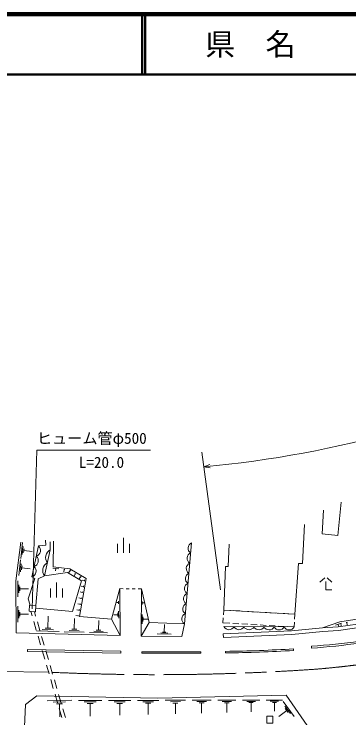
# Model space of a CAD drawing. Units: millimetres, scale not verified. Extents: x 40000 to 680000, y 20000 to 380000.
# Drawn here: x 276574 to 331910, y 263575 to 380000 of the extents above; entities that cross this region are included whole.
import ezdxf
from ezdxf.enums import TextEntityAlignment as Align

# ---------------------------------------------------------------- set-up
doc = ezdxf.new("R2010")
doc.units = ezdxf.units.MM
doc.header["$LTSCALE"] = 1000
doc.linetypes.add('CHAIN', pattern=[18.5, 12, -1.5, 3.5, -1.5])
for name, color, linetype, lineweight in [('M-BGD', 7, 'Continuous', 13), ('M-BMK', 2, 'CHAIN', 13), ('M-STR-HTXT', 7, 'Continuous', 13), ('M-TTL', 2, 'Continuous', 140), ('M-TTL-LINE', 7, 'Continuous', 50)]:
    doc.layers.add(name, color=color, linetype=linetype, lineweight=lineweight)
doc.layers.add('M-TTL-TXT', color=7, linetype='Continuous')
doc.styles.add('ＭＳ ゴシック', font='')
doc.styles.get('ＭＳ ゴシック').set_extended_font_data('MS Gothic')

msp = doc.modelspace()

# ---------------------------------------------------------------- linework, layer by layer
at = {"layer": 'M-BGD'}
for p, q in [((277681, 289972), (277979, 292591)), ((282514, 292683), (282556, 291373)), ((283014, 288565), (283076, 292787)), ((293667, 292358), (293667, 290858)), ((294667, 293358), (294667, 290858)), ((295667, 292358), (295667, 290858)), ((305896, 292530), (304716, 279144)), ((277930, 290607), (278079, 291916)), ((278142, 290914), (278217, 291569)), ((278179, 291242), (279576, 291083)), ((279520, 286901), (280622, 292017)), ((282556, 291373), (281599, 287068)), ((277359, 287129), (277657, 289747)), ((277608, 287763), (277757, 289073)), ((277820, 288071), (277894, 288725)), ((277857, 288398), (279254, 288239)), ((282989, 288369), (283981, 288243)), ((283485, 288306), (283434, 287909)), ((284774, 288142), (284973, 288117)), ((284873, 288130), (284823, 287733)), ((285848, 287952), (285641, 287609)), ((285762, 288004), (285933, 287900)), ((286705, 287437), (286498, 287094)), ((286619, 287488), (286790, 287385)), ((287561, 286921), (287355, 286578)), ((287476, 286973), (287647, 286869)), ((288226, 286408), (288192, 286211)), ((327913, 286756), (327113, 286056)), ((328313, 286756), (329113, 286056)), ((277178, 283623), (277188, 286258)), ((277356, 284281), (277361, 285599)), ((277533, 284610), (277536, 285269)), ((283577, 285988), (283577, 283488)), ((288037, 285325), (287643, 285394)), ((288209, 286310), (287815, 286379)), ((288054, 285423), (288019, 285226)), ((328113, 286156), (328113, 284756)), ((277534, 284939), (278940, 284934)), ((282577, 284988), (282577, 283488)), ((284577, 284988), (284577, 283488)), ((287864, 284340), (287470, 284409)), ((287882, 284438), (287847, 284241)), ((294058, 284957), (292651, 279929)), ((294058, 284957), (294581, 284949)), ((294058, 284957), (294120, 277189)), ((295081, 284942), (295581, 284934)), ((296081, 284927), (296580, 284920)), ((297080, 284912), (297604, 284905)), ((297562, 277085), (297604, 284905)), ((297604, 284905), (298872, 279373)), ((328113, 284756), (329113, 284756)), ((287692, 283355), (287298, 283424)), ((287709, 283453), (287675, 283256)), ((277192, 279421), (277202, 282057)), ((287520, 282370), (287126, 282439)), ((287537, 282468), (287503, 282271)), ((293838, 282682), (293530, 282679)), ((293836, 282912), (293839, 282451)), ((297724, 282344), (297723, 282844)), ((297724, 282594), (298057, 282595)), ((277370, 280080), (277375, 281397)), ((277547, 280408), (277550, 281067)), ((277548, 280738), (278954, 280732)), ((279548, 280464), (279333, 281197)), ((280136, 280428), (279922, 281160)), ((287348, 281385), (286954, 281454)), ((287365, 281483), (287330, 281286)), ((293695, 280647), (293059, 280642)), ((293693, 280945), (293697, 280349)), ((293849, 281244), (293859, 280052)), ((297727, 279156), (297724, 280686)), ((311213, 281418), (311165, 280613)), ((312358, 281350), (311213, 281418)), ((313856, 281263), (312857, 281321)), ((315353, 281175), (314355, 281233)), ((316850, 281087), (315852, 281145)), ((318348, 280999), (317350, 281058)), ((319845, 280911), (318847, 280970)), ((321343, 280823), (320344, 280882)), ((322987, 280727), (321842, 280794)), ((322940, 279922), (322987, 280727)), ((280250, 278065), (279829, 279505)), ((280838, 278029), (280417, 279468)), ((282164, 278409), (282218, 280388)), ((286513, 278243), (286562, 280030)), ((287184, 280448), (286790, 280517)), ((287193, 280498), (287175, 280398)), ((292651, 279929), (287370, 280364)), ((290530, 278090), (290574, 279700)), ((292651, 279929), (294120, 277189)), ((297829, 279539), (297827, 280303)), ((297930, 279730), (297929, 280112)), ((297930, 279921), (298746, 279923)), ((311136, 280114), (311089, 279309)), ((322864, 278618), (322911, 279423)), ((282628, 278397), (281701, 278422)), ((298872, 279373), (297562, 277085)), ((298872, 279373), (304716, 279144)), ((301384, 277771), (301418, 279007)), ((304716, 279144), (304279, 277044)), ((311089, 279309), (312234, 279241)), ((311256, 278674), (322864, 278618)), ((312734, 279212), (313732, 279153)), ((314231, 279124), (315229, 279066)), ((315728, 279036), (316727, 278978)), ((317226, 278948), (318224, 278890)), ((318723, 278860), (319721, 278802)), ((320221, 278773), (321219, 278714)), ((321718, 278685), (322864, 278618)), ((329710, 278940), (330498, 279214)), ((330104, 279077), (330235, 278699)), ((330498, 279214), (330661, 279240)), ((330580, 279227), (330642, 278832)), ((331452, 279364), (331649, 279395)), ((331550, 279379), (331612, 278984)), ((294120, 277189), (276900, 277657)), ((284006, 277864), (280296, 277965)), ((280953, 275666), (280531, 277105)), ((283085, 278137), (281230, 278187)), ((288176, 277751), (284826, 277842)), ((287345, 277997), (285669, 278042)), ((286932, 278232), (286094, 278254)), ((292029, 277646), (289010, 277728)), ((291279, 277868), (289770, 277909)), ((290908, 278079), (290153, 278100)), ((302535, 277430), (300217, 277493)), ((301959, 277600), (300800, 277632)), ((301674, 277763), (301094, 277779)), ((311141, 277467), (311168, 276865)), ((281541, 275629), (281119, 277069)), ((304279, 277044), (297562, 277085)), ((322760, 275003), (322776, 274742)), ((325743, 275440), (325741, 275102)), ((281655, 273267), (281234, 274706)), ((282243, 273230), (281822, 274670)), ((311527, 274583), (311531, 274321)), ((282357, 270867), (281936, 272307)), ((282946, 270831), (282524, 272270)), ((283060, 268468), (282638, 269908)), ((283648, 268432), (283227, 269871)), ((278448, 265789), (280337, 267251)), ((283762, 266069), (283341, 267508)), ((284351, 266032), (283929, 267472)), ((321542, 267323), (326158, 260685)), ((277556, 246095), (278448, 265789)), ((282019, 266429), (286099, 266501)), ((283044, 266175), (285084, 266211)), ((283559, 265912), (284579, 265930)), ((284069, 265921), (284108, 263745)), ((287198, 266469), (291082, 266473)), ((288170, 266211), (290112, 266213)), ((288655, 265952), (289626, 265954)), ((289141, 265953), (289143, 263882)), ((292177, 266474), (295872, 266479)), ((293101, 266229), (294948, 266231)), ((293563, 265983), (294487, 265984)), ((294025, 265984), (294027, 264013)), ((296963, 266480), (300475, 266484)), ((297841, 266247), (299597, 266249)), ((298280, 266013), (299158, 266014)), ((298719, 266013), (298721, 264140)), ((301563, 266485), (304900, 266489)), ((302397, 266263), (304066, 266265)), ((302815, 266041), (303649, 266042)), ((303232, 266042), (303234, 264262)), ((305984, 266490), (309153, 266494)), ((306777, 266280), (308361, 266281)), ((307173, 266069), (307965, 266070)), ((307569, 266069), (307571, 264379)), ((310234, 266495), (313242, 266498)), ((310986, 266295), (312490, 266297)), ((311362, 266095), (312114, 266096)), ((311738, 266095), (311740, 264492)), ((314319, 266499), (317171, 266503)), ((315033, 266310), (316459, 266312)), ((315389, 266120), (316102, 266121)), ((315746, 266121), (315747, 264600)), ((318246, 266504), (320949, 266507)), ((318922, 266324), (320273, 266326)), ((319260, 266145), (319936, 266145)), ((319598, 266145), (319599, 264704)), ((321025, 266282), (322887, 263817)), ((321326, 265542), (322257, 264309)), ((284465, 263669), (284043, 265109)), ((285053, 263633), (284632, 265073)), ((321627, 264801), (320312, 263809)), ((321395, 265110), (321860, 264493))]:
    msp.add_line(p, q, dxfattribs=at)
for points in [[(327729, 297914), (327475, 294019), (330099, 293765), (330607, 299269)], [(324596, 295543), (324257, 289109), (323580, 289109), (322987, 280727)], [(276900, 277657), (276871, 286257), (277703, 292641)], [(280622, 292017), (281807, 292163), (281766, 292974)], [(322987, 280727), (311213, 281418), (311540, 288607), (311928, 288607), (312095, 292336)], [(280171, 282168), (280527, 286593), (281599, 287068), (285421, 287647), (287709, 286260), (286212, 281158), (280142, 281707)], [(287370, 280364), (288462, 286610), (285800, 288212), (283014, 288565)], [(279520, 286901), (279977, 286652), (278875, 283262), (279220, 282227)], [(336507, 279501), (330154, 278655), (327561, 278484), (322442, 277975), (311141, 277467)], [(335021, 280201), (330431, 279482), (327561, 278484)], [(336597, 278990), (330214, 278055), (327611, 277883), (322485, 277374), (311168, 276865)], [(280337, 267251), (300307, 266867), (321542, 267323)]]:
    msp.add_lwpolyline(points, dxfattribs=at)
for points in [[(279063, 281213), (280108, 281149), (280171, 282168), (279126, 282232)], [(278790, 274894), (294227, 274639), (294221, 274307), (278785, 274562)], [(297667, 274527), (307462, 274517), (307462, 274267), (297667, 274277)], [(318329, 263840), (319329, 263840), (319329, 262723), (318329, 262723)]]:
    msp.add_lwpolyline(points, close=True, dxfattribs=at)
for centre, radius, start, end in [((306276, 291653), 955, 113.42911, 236.49719), ((279939, 291272), 1011, 288.19601, 47.48726), ((283259, 290087), 1466, 118.68123, 216.26116), ((279571, 289567), 1011, 288.19601, 47.48726), ((306128, 289980), 955, 113.42911, 236.49719), ((282781, 287935), 1466, 118.68123, 216.26116), ((305981, 288307), 955, 113.42911, 236.49719), ((279204, 287862), 1011, 288.19601, 47.48726), ((305833, 286634), 955, 113.42911, 236.49719), ((305686, 284960), 955, 113.42911, 236.49719), ((305538, 283287), 955, 113.42911, 236.49719), ((305391, 281614), 955, 113.42911, 236.49719), ((305243, 279941), 955, 113.42911, 236.49719), ((312087, 279108), 937, 207.53628, 331.90415), ((313745, 279099), 937, 207.53628, 331.90415), ((315404, 279091), 937, 207.53628, 331.90415), ((317062, 279083), 937, 207.53628, 331.90415), ((318720, 279075), 937, 207.53628, 331.90415), ((320378, 279067), 937, 207.53628, 331.90415), ((322037, 279059), 937, 207.53628, 331.90415), ((315179, 410979), 136287, 274.44491, 281.1806), ((317128, 399329), 124188, 273.9777, 281.3401), ((308723, 499984), 225418, 270.71276, 273.56998), ((308723, 499984), 225680, 270.71276, 273.56998)]:
    msp.add_arc(centre, radius, start, end, dxfattribs=at)
at = {"layer": 'M-BMK'}
msp.add_line((270397, 271343), (282797, 271120), dxfattribs=at)
for centre, radius, start, end in [((311847, 443026), 172014, 274.90351, 288.90925), ((300120, 653209), 382481, 267.40418, 273.96255)]:
    msp.add_arc(centre, radius, start, end, dxfattribs=at)
at = {"layer": 'M-STR-HTXT'}
for p, q in [((279557, 281644), (280357, 307862)), ((280357, 307862), (299107, 307862)), ((310694, 284743), (307620, 307540)), ((307945, 305130), (308919, 305467)), ((307945, 305130), (308963, 304969))]:
    msp.add_line(p, q, dxfattribs=at)
msp.add_arc((292809, 476344), 171882, 275.0519, 297.10335, dxfattribs=at)
at = {"layer": 'M-TTL'}
msp.add_line((680000, 380000), (40000, 380000), dxfattribs=at)
at = {"layer": 'M-TTL-LINE'}
for p, q in [((297750, 380000), (297750, 370000)), ((298250, 380000), (298250, 370000)), ((40000, 370000), (680000, 370000))]:
    msp.add_line(p, q, dxfattribs=at)

# ---------------------------------------------------------------- texts
at = {"layer": 'M-STR-HTXT', "style": 'ＭＳ ゴシック'}
msp.add_text('ヒューム管φ500', height=1833, dxfattribs=at).set_placement((280357, 308362), align=Align.BOTTOM_LEFT)
msp.add_text('L=20.0', height=1833, dxfattribs=at).set_placement((291017, 304387), align=Align.BOTTOM_CENTER)
at = {"layer": 'M-TTL-TXT', "style": 'ＭＳ ゴシック'}
msp.add_text('県\u3000名', height=3666, dxfattribs=at).set_placement((315625, 375000), align=Align.MIDDLE_CENTER)

doc.saveas('drawing.dxf')
